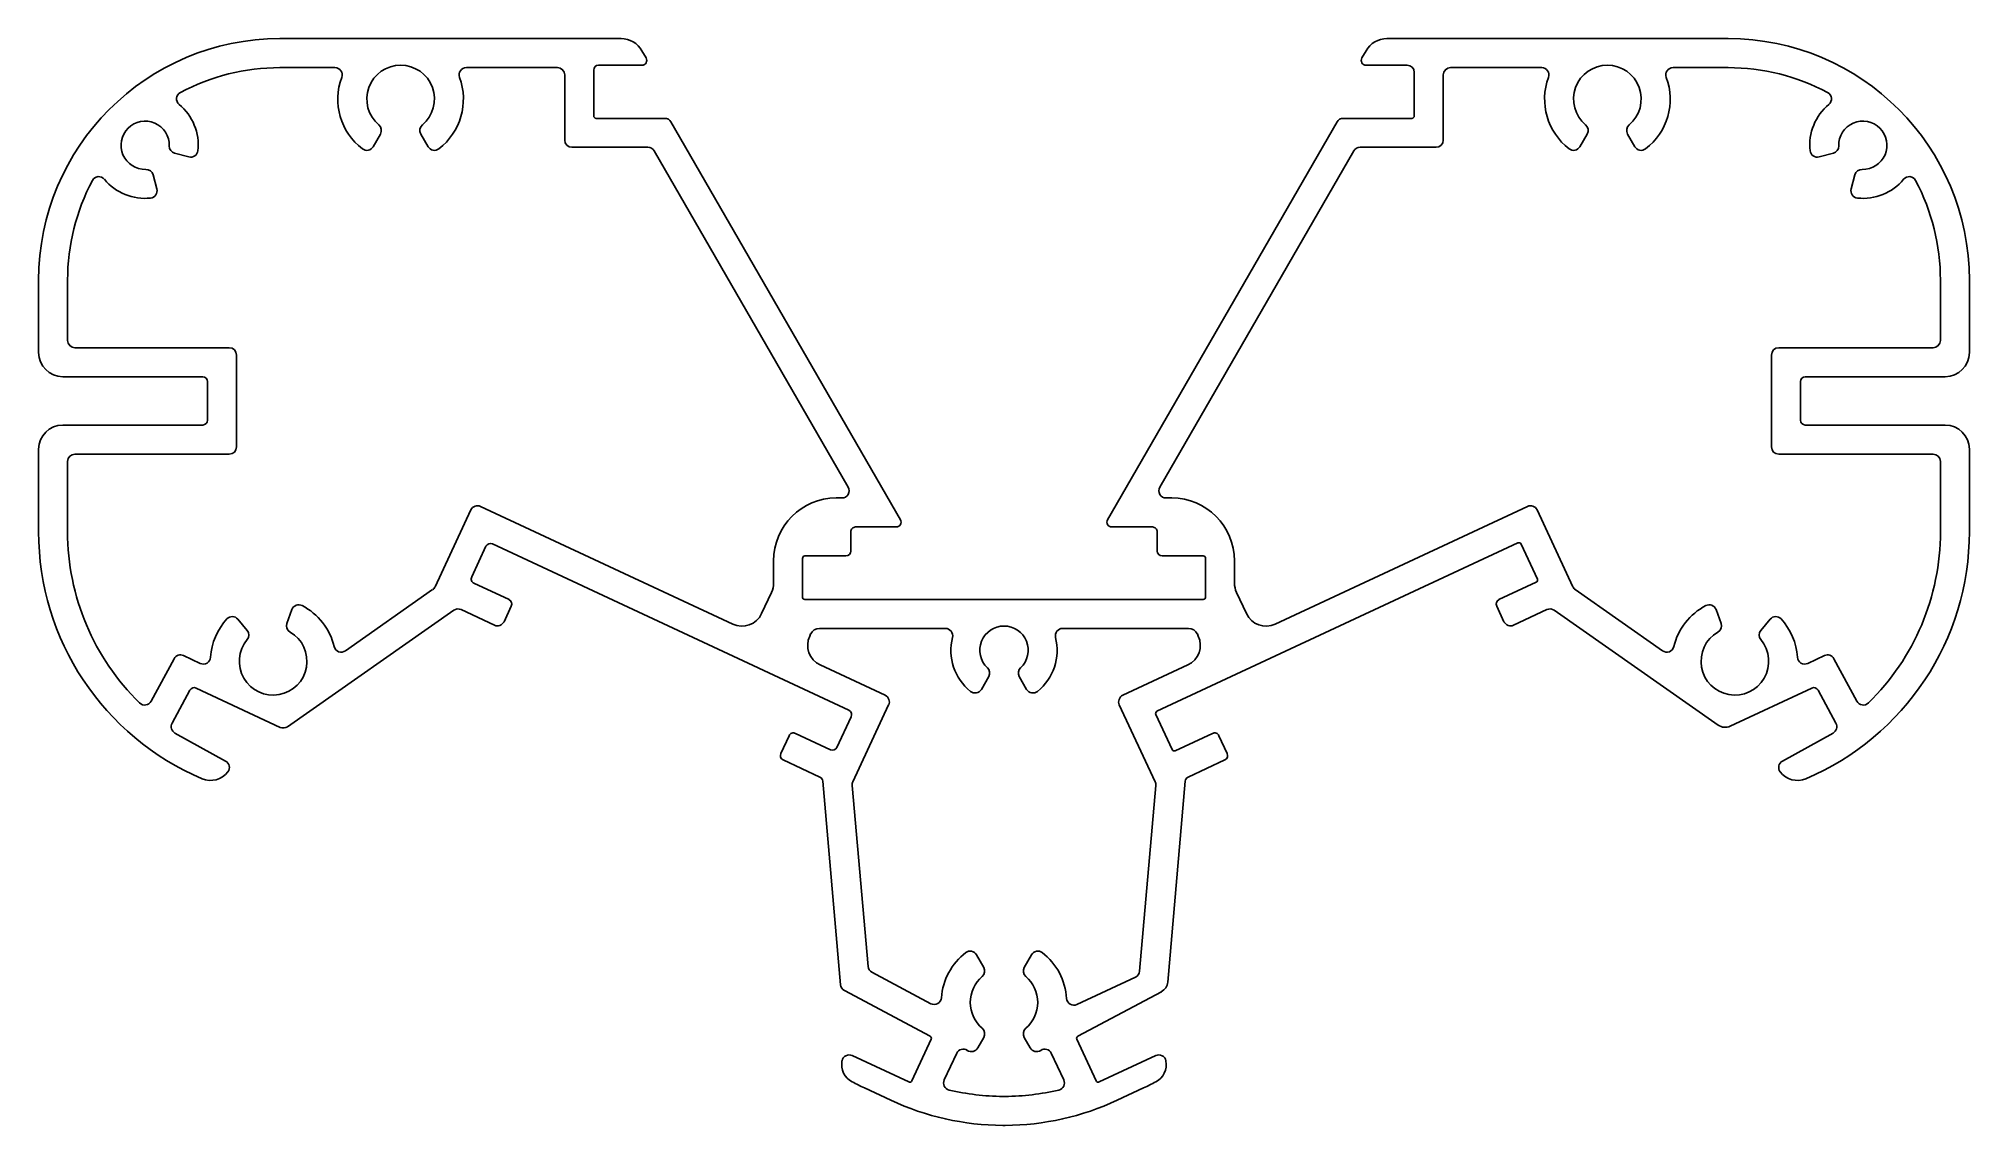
# Model space of a CAD drawing. Extents: x 1752 to 1832, y 1655.9 to 1700.9.
import ezdxf

# ---------------------------------------------------------------- set-up
doc = ezdxf.new("R2010")
doc.units = 0
doc.layers.get('0').update_dxf_attribs({"linetype": 'CONTINUOUS'})

msp = doc.modelspace()

# ---------------------------------------------------------------- linework, layer by layer
for p, q in [((1776.164, 1700.851), (1762.031, 1700.851)), ((1822.031, 1700.851), (1807.898, 1700.851)), ((1777.203, 1700.051), (1777.03, 1700.351)), ((1807.032, 1700.351), (1806.859, 1700.051)), ((1762.031, 1699.651), (1764.309, 1699.651)), ((1769.753, 1699.651), (1773.531, 1699.651)), ((1773.831, 1699.351), (1773.831, 1696.651)), ((1775.031, 1697.651), (1775.031, 1699.551)), ((1775.231, 1699.751), (1777.03, 1699.751)), ((1807.032, 1699.751), (1808.731, 1699.751)), ((1809.031, 1699.451), (1809.031, 1697.651)), ((1810.231, 1696.651), (1810.231, 1699.351)), ((1810.531, 1699.651), (1814.309, 1699.651)), ((1819.753, 1699.651), (1822.031, 1699.651)), ((1765.89, 1696.376), (1766.194, 1696.902)), ((1767.867, 1696.902), (1768.171, 1696.376)), ((1777.973, 1697.551), (1775.131, 1697.551)), ((1787.742, 1680.93), (1778.233, 1697.401)), ((1805.829, 1697.401), (1796.32, 1680.93)), ((1808.931, 1697.551), (1806.089, 1697.551)), ((1815.891, 1696.376), (1816.195, 1696.902)), ((1817.868, 1696.902), (1818.171, 1696.376)), ((1757.666, 1696.11), (1758.257, 1695.952)), ((1774.131, 1696.351), (1777.28, 1696.351)), ((1777.54, 1696.201), (1785.577, 1682.28)), ((1798.485, 1682.28), (1806.522, 1696.201)), ((1806.782, 1696.351), (1809.931, 1696.351)), ((1825.805, 1695.952), (1826.396, 1696.11)), ((1756.93, 1694.625), (1756.772, 1695.216)), ((1827.29, 1695.216), (1827.132, 1694.625)), ((1752.031, 1690.851), (1752.031, 1687.851)), ((1753.231, 1688.351), (1753.231, 1690.851)), ((1830.831, 1690.851), (1830.831, 1688.351)), ((1832.031, 1687.851), (1832.031, 1690.851)), ((1759.931, 1688.051), (1753.531, 1688.051)), ((1830.531, 1688.051), (1824.131, 1688.051)), ((1760.231, 1683.944), (1760.231, 1687.751)), ((1823.831, 1687.751), (1823.831, 1683.944)), ((1753.031, 1686.851), (1758.831, 1686.851)), ((1759.031, 1686.651), (1759.031, 1685.051)), ((1825.031, 1685.051), (1825.031, 1686.651)), ((1825.231, 1686.851), (1831.031, 1686.851)), ((1758.831, 1684.851), (1753.031, 1684.851)), ((1831.031, 1684.851), (1825.231, 1684.851)), ((1752.031, 1683.851), (1752.031, 1680.428)), ((1753.231, 1680.428), (1753.231, 1683.344)), ((1753.531, 1683.644), (1759.931, 1683.644)), ((1824.131, 1683.644), (1830.531, 1683.644)), ((1830.831, 1683.344), (1830.831, 1680.428)), ((1832.031, 1680.428), (1832.031, 1683.851)), ((1785.317, 1681.83), (1785.081, 1681.83)), ((1798.981, 1681.83), (1798.745, 1681.83)), ((1769.943, 1681.336), (1768.458, 1678.153)), ((1780.79, 1676.607), (1770.341, 1681.481)), ((1813.72, 1681.481), (1803.272, 1676.607)), ((1815.604, 1678.153), (1814.119, 1681.336)), ((1785.681, 1679.631), (1785.681, 1680.427)), ((1785.881, 1680.63), (1787.569, 1680.63)), ((1796.493, 1680.63), (1798.181, 1680.63)), ((1798.381, 1680.427), (1798.381, 1679.631)), ((1769.974, 1678.564), (1770.565, 1679.831)), ((1770.831, 1679.928), (1785.603, 1673.038)), ((1782.481, 1679.231), (1782.481, 1678.302)), ((1783.681, 1677.729), (1783.681, 1679.331)), ((1783.781, 1679.431), (1785.481, 1679.431)), ((1798.368, 1672.996), (1813.321, 1679.97)), ((1798.581, 1679.431), (1800.281, 1679.431)), ((1800.381, 1679.331), (1800.381, 1677.729)), ((1801.581, 1678.302), (1801.581, 1679.231)), ((1813.454, 1679.922), (1814.131, 1678.472)), ((1768.358, 1678.034), (1764.74, 1675.501)), ((1771.522, 1677.62), (1770.07, 1678.297)), ((1782.396, 1677.921), (1781.986, 1677.042)), ((1792.031, 1677.629), (1783.781, 1677.629)), ((1800.281, 1677.629), (1792.031, 1677.629)), ((1792.031, 1677.629), (1792.031, 1677.629)), ((1792.031, 1677.629), (1792.031, 1677.629)), ((1802.076, 1677.042), (1801.666, 1677.921)), ((1814.082, 1678.339), (1812.54, 1677.62)), ((1819.322, 1675.501), (1815.703, 1678.034)), ((1760.673, 1676.349), (1760.283, 1676.814)), ((1762.529, 1677.21), (1762.321, 1676.639)), ((1762.344, 1672.359), (1769.234, 1677.182)), ((1769.533, 1677.208), (1770.916, 1676.563)), ((1771.315, 1676.708), (1771.617, 1677.355)), ((1812.445, 1677.355), (1812.747, 1676.708)), ((1813.145, 1676.563), (1814.529, 1677.208)), ((1814.828, 1677.182), (1821.623, 1672.425)), ((1821.741, 1676.639), (1821.533, 1677.21)), ((1823.779, 1676.814), (1823.389, 1676.349)), ((1783.98, 1676.112), (1784.02, 1676.199)), ((1784.383, 1676.429), (1789.604, 1676.429)), ((1794.458, 1676.429), (1799.679, 1676.429)), ((1800.042, 1676.199), (1800.082, 1676.112)), ((1758.728, 1674.981), (1758.033, 1675.305)), ((1826.029, 1675.305), (1825.334, 1674.981)), ((1757.642, 1675.176), (1756.69, 1673.414)), ((1787.107, 1673.66), (1784.415, 1674.916)), ((1791.092, 1673.905), (1791.398, 1674.434)), ((1792.664, 1674.434), (1792.969, 1673.905)), ((1799.647, 1674.916), (1796.955, 1673.66)), ((1827.372, 1673.414), (1826.42, 1675.176)), ((1757.561, 1672.502), (1758.301, 1673.872)), ((1758.562, 1673.958), (1762.045, 1672.333)), ((1822.121, 1672.382), (1825.5, 1673.958)), ((1825.76, 1673.872), (1826.501, 1672.502)), ((1785.768, 1670.079), (1787.252, 1673.262)), ((1796.809, 1673.262), (1798.294, 1670.079)), ((1798.996, 1671.413), (1798.32, 1672.863)), ((1759.778, 1670.936), (1757.68, 1672.096)), ((1784.844, 1671.406), (1783.392, 1672.083)), ((1785.7, 1672.772), (1785.108, 1671.503)), ((1800.67, 1672.083), (1799.129, 1671.364)), ((1826.382, 1672.096), (1824.284, 1670.936)), ((1783.125, 1671.983), (1782.782, 1671.248)), ((1801.279, 1671.248), (1800.937, 1671.983)), ((1782.877, 1670.984), (1784.406, 1670.271)), ((1799.656, 1670.271), (1801.185, 1670.984)), ((1784.521, 1670.107), (1785.258, 1661.674)), ((1786.397, 1662.428), (1785.741, 1669.926)), ((1798.321, 1669.926), (1797.648, 1662.233)), ((1798.813, 1661.782), (1799.541, 1670.107)), ((1791.194, 1662.391), (1790.891, 1662.917)), ((1793.171, 1662.917), (1792.868, 1662.391)), ((1788.998, 1660.89), (1786.555, 1662.189)), ((1797.476, 1661.987), (1795.052, 1660.857)), ((1785.416, 1661.435), (1788.972, 1659.545)), ((1795.09, 1659.545), (1798.55, 1661.385)), ((1789.015, 1659.414), (1788.215, 1657.697)), ((1790.941, 1659.055), (1791.194, 1659.493)), ((1792.868, 1659.493), (1793.121, 1659.055)), ((1795.847, 1657.697), (1795.046, 1659.414)), ((1788.082, 1657.649), (1785.741, 1658.741)), ((1789.556, 1657.734), (1790.07, 1658.837)), ((1793.992, 1658.837), (1794.506, 1657.734)), ((1798.321, 1658.741), (1795.98, 1657.649)), ((1786.245, 1657.402), (1787.34, 1656.891)), ((1792.081, 1657.051), (1791.981, 1657.051)), ((1796.722, 1656.891), (1797.816, 1657.402)), ((1791.981, 1655.851), (1792.031, 1655.851)), ((1792.031, 1655.851), (1792.031, 1655.851)), ((1792.031, 1655.851), (1792.031, 1655.851)), ((1792.031, 1655.851), (1792.081, 1655.851))]:
    msp.add_line(p, q)
for centre, radius, start, end in [((1762.031, 1690.851), 10, 90, 180), ((1776.164, 1699.851), 1, 29.9997, 90), ((1807.898, 1699.851), 1, 90, 150.0003), ((1822.031, 1690.851), 10, 0, 90), ((1777.03, 1699.951), 0.2, 270, 29.92214), ((1807.032, 1699.951), 0.2, 150.07786, 270), ((1762.031, 1690.851), 8.8, 90, 117.96832), ((1764.309, 1699.351), 0.3, 339.82873, 90), ((1766.998, 1698.342), 2.572, 159.3747, 232.95931), ((1767.031, 1698.351), 1.4, 310.16425, 229.83575), ((1767.031, 1698.351), 2.6, 307.49472, 20.17127), ((1769.753, 1699.351), 0.3, 90, 200.17127), ((1773.531, 1699.351), 0.3, 0, 90), ((1775.231, 1699.551), 0.2, 90, 180), ((1808.731, 1699.451), 0.3, 0, 90), ((1810.531, 1699.351), 0.3, 90, 180), ((1814.309, 1699.351), 0.3, 339.82873, 90), ((1817.031, 1698.351), 2.6, 159.82873, 232.50528), ((1817.031, 1698.351), 1.4, 310.16425, 229.83575), ((1817.064, 1698.342), 2.572, 307.04069, 20.6253), ((1819.753, 1699.351), 0.3, 90, 200.17127), ((1822.031, 1690.851), 8.8, 62.03168, 90), ((1758.044, 1698.359), 0.3, 117.96832, 230.21458), ((1826.018, 1698.359), 0.3, 309.78542, 62.03168), ((1756.445, 1696.437), 2.2, 354.08472, 50.21458), ((1775.131, 1697.651), 0.1, 180, 270), ((1808.931, 1697.651), 0.1, 270, 360), ((1827.617, 1696.437), 2.2, 129.78542, 185.91528), ((1756.445, 1696.437), 1, 358.34236, 271.65764), ((1765.934, 1697.052), 0.3, 330, 49.83575), ((1768.127, 1697.052), 0.3, 130.16425, 210), ((1777.973, 1697.251), 0.3, 29.9997, 90), ((1806.089, 1697.251), 0.3, 90, 150.0003), ((1815.935, 1697.052), 0.3, 330, 49.83575), ((1818.128, 1697.052), 0.3, 130.16425, 210), ((1827.617, 1696.437), 1, 268.34236, 181.65764), ((1757.744, 1696.4), 0.3, 178.34236, 255), ((1758.334, 1696.242), 0.3, 255, 354.08472), ((1765.631, 1696.526), 0.3, 232.50528, 330), ((1768.431, 1696.526), 0.3, 210, 307.49472), ((1774.131, 1696.651), 0.3, 180, 270), ((1777.28, 1696.051), 0.3, 30, 90), ((1806.782, 1696.051), 0.3, 90, 150), ((1809.931, 1696.651), 0.3, 270, 0), ((1815.631, 1696.526), 0.3, 232.50528, 330), ((1818.431, 1696.526), 0.3, 210, 307.49472), ((1825.727, 1696.242), 0.3, 185.91528, 285), ((1826.318, 1696.4), 0.3, 285, 1.65764), ((1756.482, 1695.138), 0.3, 15, 91.65764), ((1827.58, 1695.138), 0.3, 88.34236, 165), ((1762.031, 1690.851), 8.8, 152.03168, 180), ((1754.523, 1694.838), 0.3, 39.78542, 152.03168), ((1756.445, 1696.437), 2.2, 219.78542, 275.91528), ((1756.64, 1694.548), 0.3, 275.91528, 15), ((1827.422, 1694.548), 0.3, 165, 264.08472), ((1827.617, 1696.437), 2.2, 264.08472, 320.21458), ((1829.538, 1694.838), 0.3, 27.96832, 140.21458), ((1822.031, 1690.851), 8.8, 0, 27.96832), ((1753.531, 1688.351), 0.3, 180, 270), ((1759.931, 1687.751), 0.3, 0, 90), ((1824.131, 1687.751), 0.3, 90, 180), ((1830.531, 1688.351), 0.3, 270, 0), ((1753.031, 1687.851), 1, 180, 270), ((1831.031, 1687.851), 1, 270, 0), ((1758.831, 1686.651), 0.2, 0, 90), ((1825.231, 1686.651), 0.2, 90, 180), ((1753.031, 1683.851), 1, 90, 180), ((1758.831, 1685.051), 0.2, 270, 360), ((1825.231, 1685.051), 0.2, 180, 270), ((1831.031, 1683.851), 1, 0, 90), ((1753.531, 1683.344), 0.3, 90.0003, 180), ((1759.931, 1683.944), 0.3, 270.0003, 360), ((1824.131, 1683.944), 0.3, 180, 269.9997), ((1830.531, 1683.344), 0.3, 0, 89.9997), ((1785.081, 1679.23), 2.6, 90, 179.99282), ((1785.317, 1682.13), 0.3, 270, 30), ((1798.745, 1682.13), 0.3, 150, 270), ((1798.981, 1679.23), 2.6, 0.00718, 90), ((1770.215, 1681.209), 0.3, 64.99381, 154.99381), ((1787.569, 1680.83), 0.2, 270, 29.9997), ((1796.493, 1680.83), 0.2, 150.0003, 270), ((1813.847, 1681.209), 0.3, 25.00619, 115.00619), ((1763.131, 1680.428), 11.1, 180, 247.05163), ((1763.131, 1680.428), 9.9, 180, 225.70144), ((1785.881, 1680.43), 0.2, 90, 180.99836), ((1798.181, 1680.43), 0.2, 359.00164, 90), ((1820.931, 1680.428), 11.1, 292.94837, 360), ((1820.931, 1680.428), 9.9, 314.29856, 360), ((1770.747, 1679.747), 0.2, 64.99614, 154.99381), ((1783.781, 1679.331), 0.1, 89.99916, 179.99914), ((1785.481, 1679.631), 0.2, 270, 359.99914), ((1798.581, 1679.631), 0.2, 180.00086, 270), ((1800.281, 1679.331), 0.1, 0.00086, 90.00084), ((1813.364, 1679.88), 0.1, 25.00619, 115.00619), ((1770.155, 1678.478), 0.2, 154.47616, 244.99381), ((1814.04, 1678.43), 0.1, 295.00619, 25.00619), ((1768.186, 1678.28), 0.3, 304.99381, 334.99381), ((1771.436, 1677.439), 0.2, 334.99381, 64.47591), ((1781.581, 1678.302), 0.9, 334.99381, 359.99914), ((1783.781, 1677.729), 0.1, 179.99914, 270), ((1800.281, 1677.729), 0.1, 270, 0.00086), ((1802.481, 1678.302), 0.9, 180.00086, 205.00619), ((1812.626, 1677.439), 0.2, 115.52409, 205.00619), ((1815.876, 1678.28), 0.3, 205.00619, 235.00619), ((1761.749, 1675.067), 2.6, 137.49472, 176.32573), ((1760.053, 1676.621), 0.3, 40, 137.49472), ((1762.81, 1677.107), 0.3, 62.50528, 160), ((1761.749, 1675.067), 2.6, 13.55724, 62.50528), ((1769.406, 1676.936), 0.3, 64.99381, 124.99381), ((1781.171, 1677.423), 0.9, 244.99381, 334.99381), ((1802.891, 1677.423), 0.9, 205.00619, 295.00619), ((1814.656, 1676.936), 0.3, 55.00619, 115.00619), ((1822.313, 1675.067), 2.6, 117.49472, 166.44276), ((1821.251, 1677.107), 0.3, 20, 117.49472), ((1824.009, 1676.621), 0.3, 42.50528, 140), ((1822.313, 1675.067), 2.6, 3.67427, 42.50528), ((1761.749, 1675.067), 1.4, 140.16425, 59.83575), ((1760.443, 1676.156), 0.3, 320.16425, 40), ((1762.603, 1676.537), 0.3, 160, 239.83575), ((1771.043, 1676.835), 0.3, 244.99381, 334.99381), ((1784.796, 1675.732), 0.9, 154.99381, 244.99381), ((1784.383, 1676.029), 0.4, 90, 154.99381), ((1789.604, 1676.129), 0.3, 346.11346, 90), ((1792.031, 1675.529), 2.2, 166.11346, 230.91528), ((1792.031, 1675.529), 1, 89.98915, 226.65766), ((1792.031, 1675.529), 1, 89.98915, 90.01085), ((1792.031, 1675.529), 1, 313.34234, 90.01085), ((1792.031, 1675.529), 2.2, 309.08472, 13.88654), ((1794.458, 1676.129), 0.3, 90, 193.88654), ((1799.266, 1675.732), 0.9, 295.00619, 25.00619), ((1799.679, 1676.029), 0.4, 25.00619, 90), ((1813.019, 1676.835), 0.3, 205.00619, 295.00619), ((1822.313, 1675.067), 1.4, 120.16425, 39.83575), ((1821.459, 1676.537), 0.3, 300.16425, 20), ((1823.619, 1676.156), 0.3, 140, 219.83575), ((1757.906, 1675.033), 0.3, 64.99381, 151.61482), ((1758.855, 1675.253), 0.3, 244.99381, 356.32573), ((1764.568, 1675.747), 0.3, 193.55724, 304.99381), ((1819.494, 1675.747), 0.3, 235.00619, 346.44276), ((1825.207, 1675.253), 0.3, 183.67427, 295.00619), ((1826.156, 1675.033), 0.3, 28.38518, 115.00619), ((1791.138, 1674.584), 0.3, 330, 46.65766), ((1792.924, 1674.584), 0.3, 133.34234, 210), ((1758.477, 1673.777), 0.2, 64.99381, 151.61482), ((1786.981, 1673.389), 0.3, 334.99381, 64.99381), ((1790.833, 1674.055), 0.3, 230.91528, 330), ((1793.229, 1674.055), 0.3, 210, 309.08472), ((1797.081, 1673.389), 0.3, 115.00619, 205.00619), ((1825.584, 1673.777), 0.2, 28.38518, 115.00619), ((1756.426, 1673.557), 0.3, 225.70144, 331.61482), ((1785.519, 1672.857), 0.2, 334.99381, 64.99381), ((1798.41, 1672.905), 0.1, 115.00619, 205.00619), ((1827.636, 1673.557), 0.3, 208.38518, 314.29856), ((1757.825, 1672.359), 0.3, 151.61482, 241.05091), ((1762.172, 1672.605), 0.3, 244.99381, 304.99381), ((1783.308, 1671.902), 0.2, 64.99954, 155.8294), ((1800.754, 1671.902), 0.2, 24.1706, 115.00046), ((1821.91, 1672.835), 0.5, 235.00619, 295.00619), ((1826.237, 1672.359), 0.3, 298.94909, 28.38518), ((1782.964, 1671.164), 0.2, 154.99954, 244.31199), ((1784.927, 1671.588), 0.2, 245.55978, 334.99381), ((1799.087, 1671.455), 0.1, 205.00619, 295.00046), ((1801.098, 1671.164), 0.2, 295.68801, 25.00046), ((1759.154, 1671.035), 0.9, 247.05163, 322.95702), ((1759.633, 1670.673), 0.3, 322.95702, 61.05091), ((1824.429, 1670.674), 0.3, 118.94909, 217.0253), ((1824.908, 1671.035), 0.9, 217.0253, 292.94837), ((1784.321, 1670.09), 0.2, 5, 64.99951), ((1786.04, 1669.952), 0.3, 154.99381, 185.00219), ((1798.022, 1669.952), 0.3, 354.99781, 25.00619), ((1799.741, 1670.09), 0.2, 115.00049, 175), ((1786.696, 1662.454), 0.3, 185.00219, 241.99998), ((1792.031, 1660.942), 2.6, 127.49472, 175.78768), ((1790.631, 1662.767), 0.3, 30, 127.49472), ((1793.431, 1662.767), 0.3, 52.50528, 150), ((1792.031, 1660.942), 2.6, 3.69266, 52.50528), ((1785.557, 1661.7), 0.3, 185, 241.99998), ((1792.031, 1660.942), 1.4, 130.16425, 229.83575), ((1790.934, 1662.241), 0.3, 310.16425, 30), ((1793.128, 1662.241), 0.3, 150, 229.83575), ((1792.031, 1660.942), 1.4, 310.16425, 49.83575), ((1797.349, 1662.259), 0.3, 295.00002, 354.99781), ((1798.315, 1661.826), 0.5, 298.00002, 355), ((1789.139, 1661.155), 0.3, 241.99998, 355.78768), ((1794.925, 1661.129), 0.3, 183.69266, 295.00002), ((1788.925, 1659.457), 0.1, 334.99924, 61.99998), ((1790.934, 1659.643), 0.3, 330, 49.83575), ((1793.128, 1659.643), 0.3, 130.16425, 210), ((1795.137, 1659.457), 0.1, 118.00002, 205.00076), ((1786.124, 1658.376), 0.819, 169.65935, 242.0943), ((1785.614, 1658.469), 0.3, 64.99189, 169.65935), ((1790.342, 1658.71), 0.3, 55.5482, 154.99924), ((1790.681, 1659.205), 0.3, 235.5482, 330), ((1793.381, 1659.205), 0.3, 210, 304.4518), ((1793.72, 1658.71), 0.3, 25.00076, 124.4518), ((1797.937, 1658.376), 0.819, 297.9057, 10.34065), ((1798.447, 1658.469), 0.3, 10.34065, 115.008), ((1790.936, 1667.462), 11.1, 242.0943, 244.99996), ((1788.124, 1657.74), 0.1, 244.99189, 334.99924), ((1789.828, 1657.607), 0.3, 154.99924, 256.73391), ((1794.234, 1657.607), 0.3, 283.26609, 25.00076), ((1795.938, 1657.74), 0.1, 205.00076, 295.008), ((1793.125, 1667.462), 11.1, 295.00004, 297.9057), ((1792.031, 1666.951), 11.1, 245, 269.74175), ((1792.031, 1666.951), 9.9, 256.73391, 269.71304), ((1792.031, 1666.951), 9.9, 270.28696, 283.26609), ((1792.031, 1666.951), 11.1, 270.25825, 295)]:
    msp.add_arc(centre, radius, start, end)

doc.saveas('drawing.dxf')
